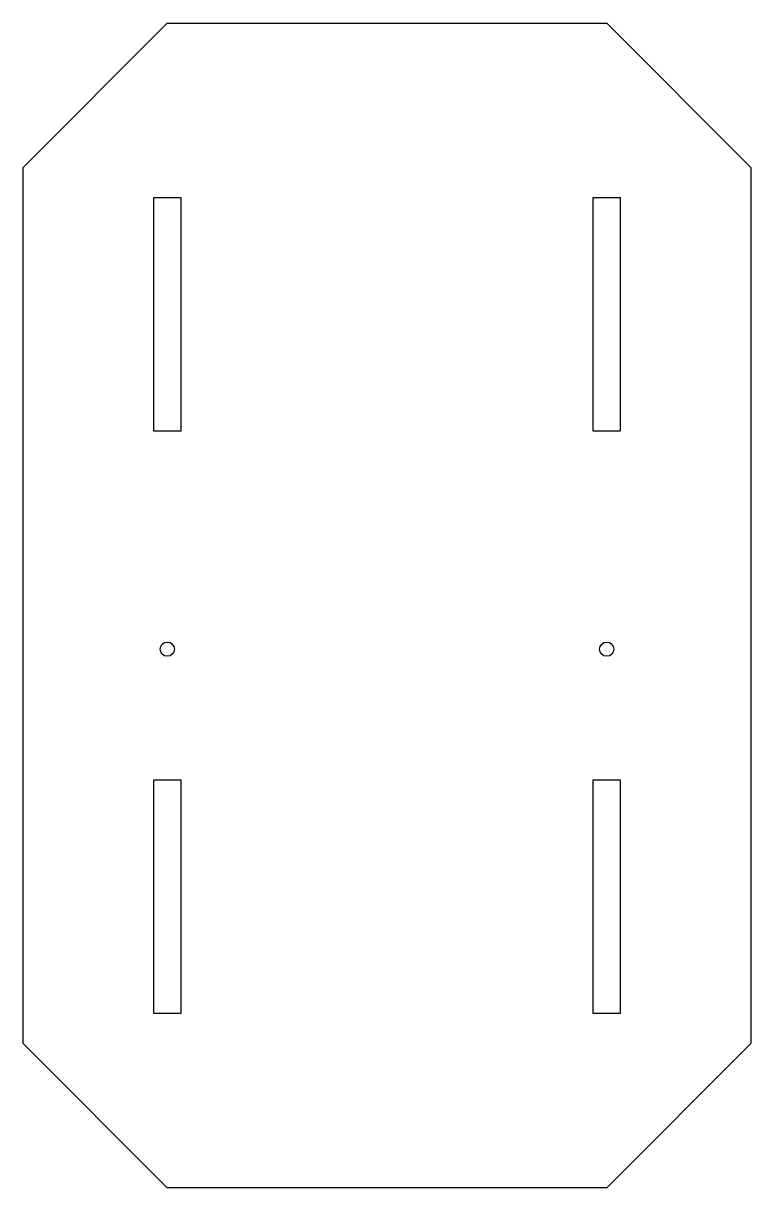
# Model space of a CAD drawing. Extents: x -125 to 125, y 135 to 535.
import ezdxf

# ---------------------------------------------------------------- set-up
doc = ezdxf.new("R2010")
doc.units = 0
doc.layers.add('Shape2DView003', color=7, linetype='CONTINUOUS')

msp = doc.modelspace()

# ---------------------------------------------------------------- linework, layer by layer
at = {"layer": 'Shape2DView003'}
for p, q in [((-125, 485.5), (-75.5, 535)), ((-75.5, 535), (75.5, 535)), ((75.5, 535), (125, 485.5)), ((-125, 184.5), (-125, 485.5)), ((125, 485.5), (125, 184.5)), ((-80.1, 394.85), (-80.1, 475.15)), ((-80.1, 475.15), (-70.9, 475.15)), ((-70.9, 475.15), (-70.9, 394.85)), ((70.9, 394.85), (70.9, 475.15)), ((70.9, 475.15), (80.1, 475.15)), ((80.1, 475.15), (80.1, 394.85)), ((-70.9, 394.85), (-80.1, 394.85)), ((80.1, 394.85), (70.9, 394.85)), ((-80.1, 194.85), (-80.1, 275.15)), ((-80.1, 275.15), (-70.9, 275.15)), ((-70.9, 275.15), (-70.9, 194.85)), ((70.9, 194.85), (70.9, 275.15)), ((70.9, 275.15), (80.1, 275.15)), ((80.1, 275.15), (80.1, 194.85)), ((-70.9, 194.85), (-80.1, 194.85)), ((80.1, 194.85), (70.9, 194.85)), ((-125, 184.5), (-75.5, 135)), ((125, 184.5), (75.5, 135)), ((75.5, 135), (-75.5, 135))]:
    msp.add_line(p, q, dxfattribs=at)
for centre in [(-75.5, 320), (75.5, 320)]:
    msp.add_circle(centre, 2.43, dxfattribs=at)

doc.saveas('drawing.dxf')
